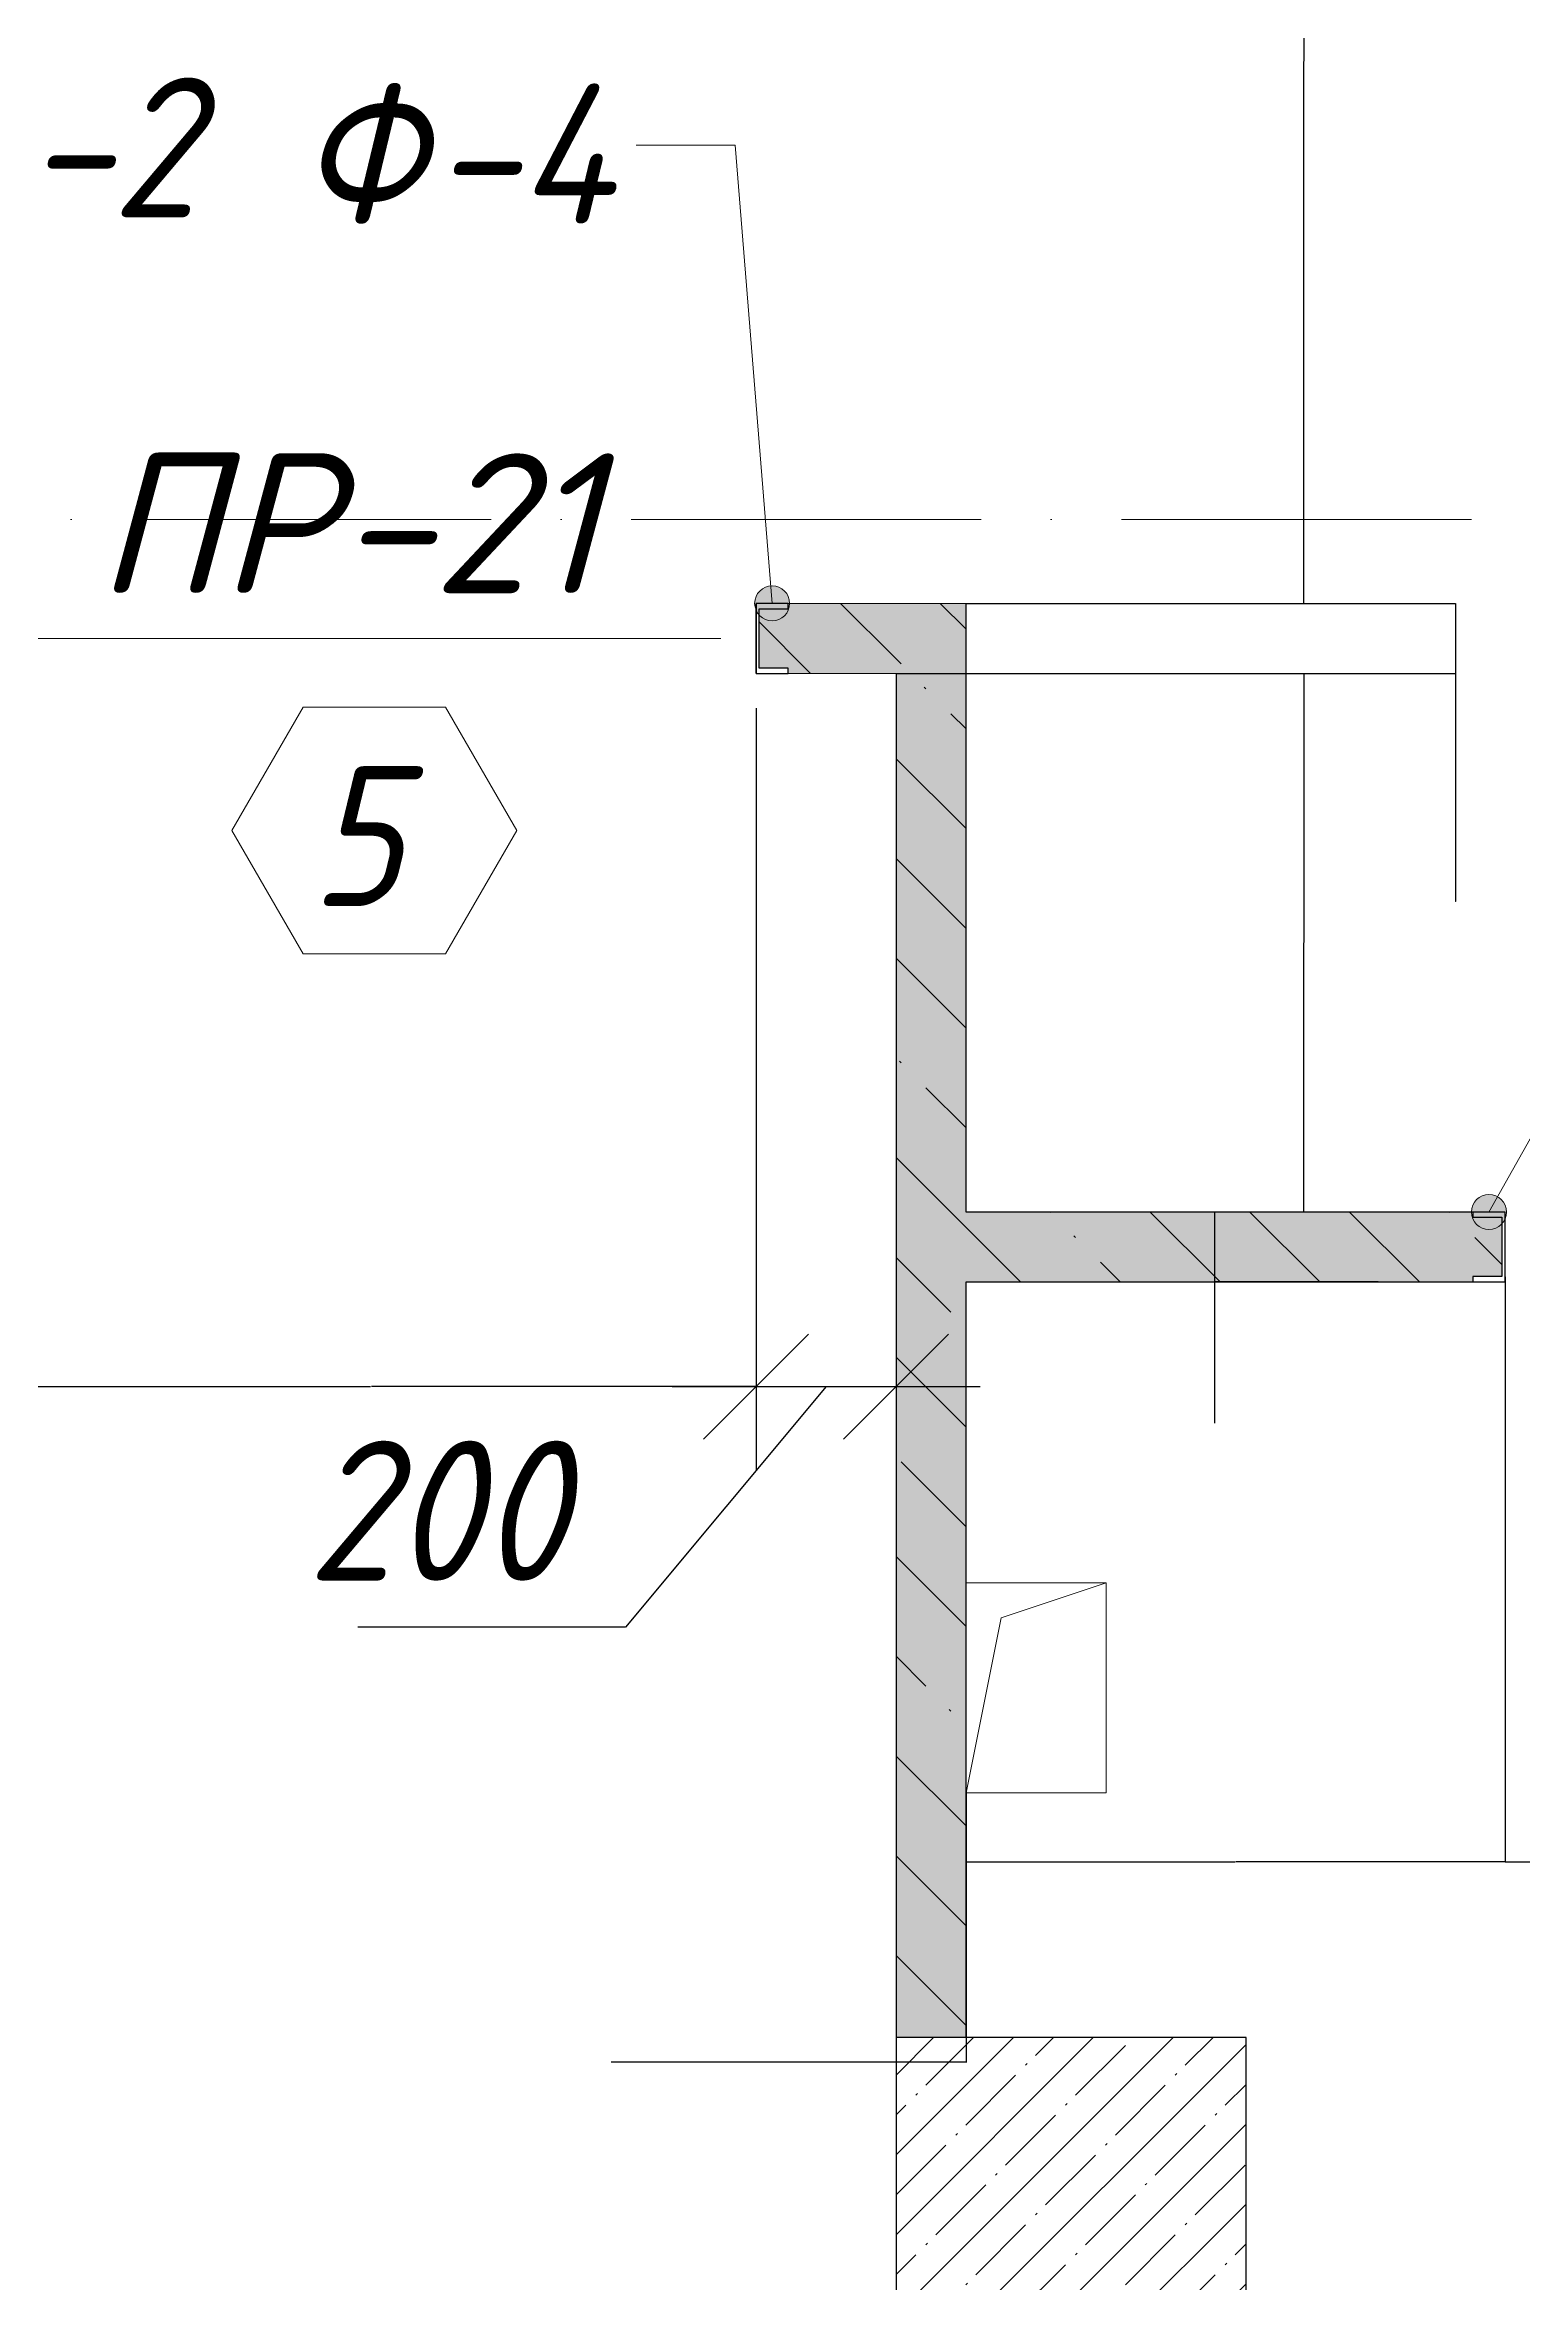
# Model space of a CAD drawing. Header units: millimetres. Extents: x 12986 to 523328, y -9759 to 30092.
# Drawn here: x 139361 to 141473, y 18749 to 21948 of the extents above; entities that cross this region are included whole.
import ezdxf

# ---------------------------------------------------------------- set-up
doc = ezdxf.new("R2010")
doc.units = ezdxf.units.MM
doc.linetypes.add('50_200_ШТРИХ_1Т_ш5_п1_п1_', pattern=[700, 500, -100, 0, -100])
for name, color, linetype, lineweight in [('0) ПГП', 1, 'Continuous', 30), ('4) ПГП красный расчет', 12, 'Continuous', 30), ('A-ANNO-DIMS', 7, 'Continuous', 9), ('A-DOOR-IDEN', 7, 'Continuous', 9), ('A-FLOR', 7, 'Continuous', 9), ('A-GENM', 7, 'Continuous', 9), ('A-GENM-1', 7, 'Continuous', 25), ('A-GENM-IDEN', 7, 'Continuous', 9), ('A-WALL-6', 18, 'Continuous', 13), ('S-COLS-1', 7, 'Continuous', 5), ('S-COLS-2', 7, 'Continuous', 25), ('Оси-2', 7, '50_200_ШТРИХ_1Т_ш5_п1_п1_', 9)]:
    doc.layers.add(name, color=color, linetype=linetype, lineweight=lineweight)
doc.styles.add('ISOCPEUR_I_3', font='isocpeui.ttf', dxfattribs={"width": 0.9, "height": 200})
doc.styles.add('ISOCPEUR_I_5', font='isocpeui.ttf', dxfattribs={"height": 200})
doc.dimstyles.new('ISO-2_0_0_9К_СРЕДНИЙ_6', dxfattribs={"dimscale": 304.8, "dimtxt": 199.196235, "dimasz": 0.492126, "dimexe": 0.393701, "dimexo": 0, "dimgap": 0, "dimtad": 1, "dimdec": 0, "dimzin": 0, "dimdsep": 46, "dimtxsty": 'ISOCPEUR_I_3', "dimblk1": 'OBLIQUE', "dimblk2": 'OBLIQUE', "dimsah": 1, "dimcen": 0.09, "dimdle": 0.393701, "dimazin": 0, "dimtfac": 1, "dimtdec": 4, "dimtix": 1, "dimtmove": 1, "dimatfit": 3, "dimfxl": 1, "dimtvp": 1, "dimtolj": 1, "dimtzin": 0, "dimarcsym": 2})
doc.dimstyles.get("Standard").update_dxf_attribs({"dimtxt": 0.18, "dimasz": 0.18, "dimexe": 0.18, "dimexo": 0.0625, "dimgap": 0.09, "dimtad": 0, "dimtih": 1, "dimtoh": 1, "dimdec": 4, "dimzin": 0, "dimdsep": 46, "dimtxsty": 'Standard', "dimcen": 0.09, "dimadec": 0, "dimazin": 0, "dimtfac": 1, "dimtdec": 4, "dimtofl": 0, "dimtmove": 0, "dimatfit": 3, "dimfxl": 1, "dimtolj": 1, "dimtzin": 0, "dimarcsym": 0})
pattern_1 = [(50, (61996.893, 0), (72.873764, -6.37607), [7.62, -83.82]), (355, (61996.89, 0), (-14.09699, 76.422444), [6.096, -67.056]), (100.451, (62002.966, -0.53), (58.776964, 70.04687), [6.476, -71.236]), (46.184, (61996.89, 20.32), (108.43142, -16.81745), [11.43, -125.73]), (96.636, (62005.93, 18.92), (94.961, 98.97089), [9.714, -106.854]), (351.184, (61996.89, 20.32), (94.96227, 98.97018), [9.144, -100.584]), (21, (62007.053, 15.24), (60.64565, -40.906537), [7.62, -83.82]), (326, (62007.05, 15.24), (24.72083, 73.67493), [6.096, -67.056]), (71.451, (62012.11, 11.83), (85.36689, 32.768737), [6.476, -71.236]), (37.5, (61996.893, 0), (1.235525, 33.8224325), [3.353, -62.89, 3.353, -64.719, -67.31]), (37.5, (61996.893, 0), (1.235525, 33.8224325), [-134.315, 3.353, -63.957]), (7.5, (61996.893, 0), (26.728146, 40.07255), [3.353, -35.458, 3.353, -61.366, -25.654]), (7.5, (61996.893, 0), (26.728146, 40.07255), [-103.53, 3.353, -22.301]), (327.5, (61974.236, 0), (54.2363175, -2.292117), [3.353, -22.047, 3.353, -75.895, -105.156]), (327.5, (61974.236, 0), (54.2363175, -2.292117), [-104.648, 3.353, -101.803]), (317.5, (61964.076, 0), (59.25158, 10.17014), [3.353, -29.667, 3.353, -49.276, -74.676]), (317.5, (61964.076, 0), (59.25158, 10.17014), [-85.649, 3.353, -71.323])]
pattern_2 = [(135, (61996.9, 0), (-142.5612, -142.5612), []), (135, (62139.46, 0), (-142.5612, -142.5612), [252.016, -50.403, 3.353, -47.05])]

# ---------------------------------------------------------------- blocks, each defined once
blk = doc.blocks.new('Фахверк_СКБ_Швеллер - Ф-4_100х4010-25539282-АР1_Кладочный план 1 этажа')
at = {"layer": 'A-GENM-1'}
for p, q in [((171, 50), (125, 50)), ((125, 50), (125, -50)), ((129.5, 42.4), (171, 42.4)), ((129.5, -42.4), (129.5, 42.4)), ((171, 42.4), (171, 50)), ((125, -50), (171, -50)), ((171, -42.4), (129.5, -42.4)), ((171, -50), (171, -42.4))]:
    blk.add_line(p, q, dxfattribs=at)
blk = doc.blocks.new('AR_Отверстие прямоугольное _в плите_ - AR_Отверстие прямоугольное _в плите_-V86-АР1_Кладочный план 1 этажа')
at = {"layer": 'A-GENM'}
for p, q in [((100, 150), (-100, 150)), ((-50, 100), (100, 150)), ((100, -150), (100, 150)), ((-100, -150), (-50, 100)), ((-100, -150), (100, -150))]:
    blk.add_line(p, q, dxfattribs=at)
blk = doc.blocks.new('AAR_СКБ_Марка_Двери_Перемычка и проем - Марка перемычки и проема-25306769-АР1_Кладочный план 1 этажа')
at = {"layer": 'A-DOOR-IDEN'}
for p, q in [((-5, 0), (5, 0)), ((-0.968, -0.984), (-1.986, -2.747)), ((1.067, -0.984), (-0.968, -0.984)), ((2.085, -2.747), (1.067, -0.984)), ((-1.986, -2.747), (-0.968, -4.509)), ((1.067, -4.509), (2.085, -2.747)), ((-0.968, -4.509), (1.067, -4.509))]:
    blk.add_line(p, q, dxfattribs=at)
blk = doc.blocks.new('DIMBLOCK458-АР1_Кладочный план 1 этажа')
at = {"layer": 'A-ANNO-DIMS', "color": 0, "lineweight": -2, "transparency": 16777216}
for p, q in [((140576.9, 19457), (140576.9, 19064.4)), ((140676.9, 19457), (140676.9, 19064.4)), ((140576.9, 19064.6), (140170.1, 19064.6)), ((140676.7, 19064.6), (140577.1, 19064.6))]:
    blk.add_line(p, q, dxfattribs=at)
at = {"layer": 'A-ANNO-DIMS', "color": 0, "transparency": 16777216}
for points in [[(140577.1, 19064.6), (140577.1, 19064.6), (140576.9, 19064.6)], [(140676.7, 19064.6), (140676.7, 19064.6), (140676.9, 19064.6)]]:
    blk.add_solid(points, dxfattribs=at)
at = {"layer": 'Defpoints', "color": 0, "transparency": 16777216}
for p in [(140576.9, 19457.1), (140676.9, 19457.1), (140676.9, 19064.6)]:
    blk.add_point(p, dxfattribs=at)
at = {"layer": 'A-ANNO-DIMS', "color": 0, "transparency": 16777216, "insert": (139964.9, 19064.7), "char_height": 0.18, "width": 409.118, "attachment_point": 1, "line_spacing_factor": 1.149209}
blk.add_mtext('\\A1;100.0000', dxfattribs=at)
blk = doc.blocks.new('DIMBLOCK459-АР1_Кладочный план 1 этажа')
at = {"layer": 'A-ANNO-DIMS', "color": 0, "lineweight": -2, "transparency": 16777216}
for p, q in [((141446.9, 20187.3), (141446.9, 19350.8)), ((140676.9, 19457), (140676.9, 19350.8)), ((140677.1, 19351), (141061.2, 19351)), ((141446.7, 19351), (141062.5, 19351))]:
    blk.add_line(p, q, dxfattribs=at)
at = {"layer": 'A-ANNO-DIMS', "color": 0, "transparency": 16777216}
for points in [[(140677.1, 19351.1), (140677.1, 19351), (140676.9, 19351)], [(141446.7, 19351.1), (141446.7, 19351), (141446.9, 19351)]]:
    blk.add_solid(points, dxfattribs=at)
at = {"layer": 'Defpoints', "color": 0, "transparency": 16777216}
for p in [(141446.9, 20187.3), (140676.9, 19457.1), (141446.9, 19351)]:
    blk.add_point(p, dxfattribs=at)
at = {"layer": 'A-ANNO-DIMS', "color": 0, "transparency": 16777216, "insert": (141061.9, 19351), "char_height": 0.18, "width": 455.087, "attachment_point": 5}
blk.add_mtext('\\A1;770.0000', dxfattribs=at)
blk = doc.blocks.new('DIMBLOCK460-АР1_Кладочный план 1 этажа')
at = {"layer": 'A-ANNO-DIMS', "color": 0, "lineweight": -2, "transparency": 16777216}
for p, q in [((141446.9, 20187.3), (141446.9, 19350.8)), ((142546.9, 20179.9), (142546.9, 19350.8)), ((141447.1, 19351), (141996.1, 19351)), ((142546.7, 19351), (141997.7, 19351))]:
    blk.add_line(p, q, dxfattribs=at)
at = {"layer": 'A-ANNO-DIMS', "color": 0, "transparency": 16777216}
for points in [[(141447.1, 19351.1), (141447.1, 19351), (141446.9, 19351)], [(142546.7, 19351.1), (142546.7, 19351), (142546.9, 19351)]]:
    blk.add_solid(points, dxfattribs=at)
at = {"layer": 'Defpoints', "color": 0, "transparency": 16777216}
for p in [(141446.9, 20187.3), (142546.9, 20180), (142546.9, 19351)]:
    blk.add_point(p, dxfattribs=at)
at = {"layer": 'A-ANNO-DIMS', "color": 0, "transparency": 16777216, "insert": (141996.9, 19351), "char_height": 0.18, "width": 514.846, "attachment_point": 5}
blk.add_mtext('\\A1;1099.9999', dxfattribs=at)
blk = doc.blocks.new('DIMBLOCK476-АР1_Кладочный план 1 этажа')
at = {"layer": 'A-ANNO-DIMS', "color": 0, "lineweight": -2, "transparency": 16777216}
for p, q in [((138716.7, 20466.9), (138716.7, 19356.6)), ((138416.9, 20136.4), (138416.9, 19356.6)), ((138417.1, 19356.7), (138716.5, 19356.7)), ((138716.7, 19356.7), (139153.7, 19356.7))]:
    blk.add_line(p, q, dxfattribs=at)
at = {"layer": 'A-ANNO-DIMS', "color": 0, "transparency": 16777216}
for points in [[(138417.1, 19356.8), (138417.1, 19356.7), (138416.9, 19356.7)], [(138716.5, 19356.8), (138716.5, 19356.7), (138716.7, 19356.7)]]:
    blk.add_solid(points, dxfattribs=at)
at = {"layer": 'Defpoints', "color": 0, "transparency": 16777216}
for p in [(138716.7, 20467), (138416.9, 20136.5), (138716.7, 19356.7)]:
    blk.add_point(p, dxfattribs=at)
at = {"layer": 'A-ANNO-DIMS', "color": 0, "transparency": 16777216, "insert": (138926.8, 19356.9), "char_height": 0.18, "width": 455.087, "attachment_point": 1, "line_spacing_factor": 1.149209}
blk.add_mtext('\\A1;299.8102', dxfattribs=at)
blk = doc.blocks.new('DIMBLOCK598-АР1_Кладочный план 1 этажа')
at = {"layer": 'A-ANNO-DIMS', "color": 0, "lineweight": -2, "transparency": 16777216}
for p, q in [((141265.6, 22700), (141159.4, 22700)), ((141159.6, 22699.8), (141159.6, 21925.2)), ((141159.6, 21150.2), (141159.6, 21924.8)), ((140677, 21150), (141159.8, 21150))]:
    blk.add_line(p, q, dxfattribs=at)
at = {"layer": 'A-ANNO-DIMS', "color": 0, "transparency": 16777216}
for points in [[(141159.6, 22699.8), (141159.6, 22699.8), (141159.6, 22700)], [(141159.6, 21150.2), (141159.6, 21150.2), (141159.6, 21150)]]:
    blk.add_solid(points, dxfattribs=at)
at = {"layer": 'Defpoints', "color": 0, "transparency": 16777216}
for p in [(141265.7, 22700), (140676.9, 21150), (141159.6, 21150)]:
    blk.add_point(p, dxfattribs=at)
at = {"layer": 'A-ANNO-DIMS', "color": 0, "transparency": 16777216, "insert": (141159.6, 21925), "char_height": 0.18, "width": 560.814, "attachment_point": 5}
blk.add_mtext('\\A1;1549.9998', dxfattribs=at)
blk = doc.blocks.new('DIMBLOCK599-АР1_Кладочный план 1 этажа')
at = {"layer": 'A-ANNO-DIMS', "color": 0, "lineweight": -2, "transparency": 16777216}
for p, q in [((140677, 21150), (141376.3, 21150)), ((141376.1, 21149.8), (141376.1, 21050.2)), ((140577, 21050), (141376.3, 21050)), ((141376.1, 21050), (141376.1, 20724)), ((141376.1, 20724), (141375.9, 20724))]:
    blk.add_line(p, q, dxfattribs=at)
at = {"layer": 'A-ANNO-DIMS', "color": 0, "transparency": 16777216}
for points in [[(141376.1, 21149.8), (141376.1, 21149.8), (141376.1, 21150)], [(141376.1, 21050.2), (141376.1, 21050.2), (141376.1, 21050)]]:
    blk.add_solid(points, dxfattribs=at)
at = {"layer": 'Defpoints', "color": 0, "transparency": 16777216}
for p in [(140676.9, 21150), (140576.9, 21050), (141376.1, 21050)]:
    blk.add_point(p, dxfattribs=at)
at = {"layer": 'A-ANNO-DIMS', "color": 0, "transparency": 16777216, "insert": (141375.6, 20519.5), "char_height": 0.18, "width": 409.118, "attachment_point": 1, "rotation": 90, "line_spacing_factor": 1.149209}
blk.add_mtext('\\A1;100.0000', dxfattribs=at)
blk = doc.blocks.new('DIMBLOCK600-АР1_Кладочный план 1 этажа')
at = {"layer": 'A-ANNO-DIMS', "color": 0, "lineweight": -2, "transparency": 16777216}
for p, q in [((140577, 21050), (141159.8, 21050)), ((141159.6, 21049.8), (141159.6, 20665.2)), ((141159.6, 20280.2), (141159.6, 20664.8)), ((141265.6, 20280), (141159.4, 20280))]:
    blk.add_line(p, q, dxfattribs=at)
at = {"layer": 'A-ANNO-DIMS', "color": 0, "transparency": 16777216}
for points in [[(141159.6, 21049.8), (141159.6, 21049.8), (141159.6, 21050)], [(141159.6, 20280.2), (141159.6, 20280.2), (141159.6, 20280)]]:
    blk.add_solid(points, dxfattribs=at)
at = {"layer": 'Defpoints', "color": 0, "transparency": 16777216}
for p in [(140576.9, 21050), (141159.6, 20280), (141265.7, 20280)]:
    blk.add_point(p, dxfattribs=at)
at = {"layer": 'A-ANNO-DIMS', "color": 0, "transparency": 16777216, "insert": (141159.6, 20665), "char_height": 0.18, "width": 455.087, "attachment_point": 5}
blk.add_mtext('\\A1;770.0000', dxfattribs=at)
blk = doc.blocks.new('DIMBLOCK601-АР1_Кладочный план 1 этажа')
at = {"layer": 'A-ANNO-DIMS', "color": 0, "lineweight": -2, "transparency": 16777216}
for p, q in [((141265.6, 20280), (141031.8, 20280)), ((141032, 20279.8), (141032, 20180.2)), ((141265.6, 20180), (141031.8, 20180)), ((141032, 20180), (141032, 19978.3)), ((141032, 19978.3), (141031.8, 19978.3))]:
    blk.add_line(p, q, dxfattribs=at)
at = {"layer": 'A-ANNO-DIMS', "color": 0, "transparency": 16777216}
for points in [[(141032, 20279.8), (141032.1, 20279.8), (141032, 20280)], [(141032, 20180.2), (141032.1, 20180.2), (141032, 20180)]]:
    blk.add_solid(points, dxfattribs=at)
at = {"layer": 'Defpoints', "color": 0, "transparency": 16777216}
for p in [(141265.7, 20280), (141032, 20180), (141265.7, 20180)]:
    blk.add_point(p, dxfattribs=at)
at = {"layer": 'A-ANNO-DIMS', "color": 0, "transparency": 16777216, "insert": (141031.5, 19773.7), "char_height": 0.18, "width": 409.118, "attachment_point": 1, "rotation": 90, "line_spacing_factor": 1.149209}
blk.add_mtext('\\A1;100.0000', dxfattribs=at)
blk = doc.blocks.new('DIMBLOCK682-АР1_Кладочный план 1 этажа')
at = {"layer": 'A-ANNO-DIMS', "color": 0, "lineweight": -2, "transparency": 16777216}
for p, q in [((139276.7, 21046.9), (139276.7, 20030.2)), ((140376.9, 20999.9), (140376.9, 20030.2)), ((139276.9, 20030.4), (139826.2, 20030.4)), ((140376.7, 20030.4), (139827.4, 20030.4))]:
    blk.add_line(p, q, dxfattribs=at)
at = {"layer": 'A-ANNO-DIMS', "color": 0, "transparency": 16777216}
for points in [[(139276.9, 20030.5), (139276.9, 20030.4), (139276.7, 20030.4)], [(140376.7, 20030.5), (140376.7, 20030.4), (140376.9, 20030.4)]]:
    blk.add_solid(points, dxfattribs=at)
at = {"layer": 'Defpoints', "color": 0, "transparency": 16777216}
for p in [(139276.7, 21047), (140376.9, 21000), (140376.9, 20030.4)]:
    blk.add_point(p, dxfattribs=at)
at = {"layer": 'A-ANNO-DIMS', "color": 0, "transparency": 16777216, "insert": (139826.8, 20030.4), "char_height": 0.18, "width": 514.846, "attachment_point": 5}
blk.add_mtext('\\A1;1100.1901', dxfattribs=at)
blk = doc.blocks.new('_Oblique')
at = {"color": 0, "linetype": 'ByBlock', "lineweight": -2}
blk.add_line((-0.5, -0.5), (0.5, 0.5), dxfattribs=at)
blk = doc.blocks.new('DIMBLOCK683-АР1_Кладочный план 1 этажа')
at = {"layer": 'A-ANNO-DIMS', "color": 0, "lineweight": -2, "transparency": 16777216}
for p, q in [((140376.9, 21000), (140376.9, 19910.4)), ((140576.9, 20136.5), (140576.9, 19910.4)), ((140476.9, 20030.4), (140190.2, 19686.4)), ((140256.9, 20030.4), (140696.9, 20030.4)), ((140190.2, 19686.4), (139807.8, 19686.4))]:
    blk.add_line(p, q, dxfattribs=at)
at = {"layer": 'Defpoints', "color": 0, "transparency": 16777216}
for p in [(140376.9, 21000), (140576.9, 20136.5), (140576.9, 20030.4)]:
    blk.add_point(p, dxfattribs=at)
at = {"layer": 'A-ANNO-DIMS', "color": 0, "lineweight": -2, "transparency": 16777216, "xscale": 150, "yscale": 150, "zscale": 150, "rotation": 180}
blk.add_blockref('_Oblique', (140376.9, 20030.4), dxfattribs=at)
at = {"layer": 'A-ANNO-DIMS', "color": 0, "lineweight": -2, "transparency": 16777216, "xscale": 150, "yscale": 150, "zscale": 150}
blk.add_blockref('_Oblique', (140576.9, 20030.4), dxfattribs=at)
at = {"layer": 'A-ANNO-DIMS', "color": 0, "transparency": 16777216, "insert": (139735.1, 19953.1), "char_height": 200, "width": 455.087, "attachment_point": 1, "line_spacing_factor": 1.149209, "style": 'ISOCPEUR_I_3'}
blk.add_mtext('\\A1;200', dxfattribs=at)

msp = doc.modelspace()

# ---------------------------------------------------------------- hatches: boundary and pattern name
at = {"layer": '0) ПГП'}
h = msp.add_hatch(dxfattribs=at)
h.set_pattern_fill('FP_16', color=256, style=0, pattern_type=2)
h.set_pattern_definition(pattern_1)
h.paths.add_polyline_path([(140436.10386, 21050.00004), (140576.89333, 21050.00004), (140576.89333, 21150.00004), (140422.89333, 21150.00004), (140422.89333, 21142.40004), (140381.39333, 21142.40004), (140381.39333, 21057.60004), (140422.89333, 21057.60004), (140422.89333, 21050.00004)], flags=0)
h.paths.add_polyline_path([(138316.89328, 21050.00004), (139230.70343, 21050.00004), (139230.70343, 21057.60004), (139272.20343, 21057.60004), (139272.20343, 21142.40004), (139230.70343, 21142.40004), (139230.70343, 21150.00004), (138212.70343, 21150.00004), (138212.70343, 21142.40004), (138171.20343, 21142.40004), (138171.20343, 21057.60004), (138212.70343, 21057.60004), (138212.70343, 21050.00004)], flags=0)
h.paths.add_polyline_path([(136670.70328, 21050.00004), (136670.70328, 21057.60004), (136712.20328, 21057.60004), (136712.20328, 21142.40004), (136670.70328, 21142.40004), (136670.70328, 21150.00004), (132806.89328, 21150.00004), (132806.89328, 21050.00004), (136067.89922, 21050.00004)], flags=0)
h.paths.add_polyline_path([(130431.89332, 21050.00004), (131010.89332, 21050.00004), (131010.89332, 21057.60004), (131052.39332, 21057.60004), (131052.39332, 21142.40004), (131010.89332, 21142.40004), (131010.89332, 21150.00004), (130337.89328, 21150.00004), (130337.89328, 21142.40004), (130296.39328, 21142.40004), (130296.39328, 21057.60004), (130337.89328, 21057.60004), (130337.89328, 21050.00004)], flags=0)
h.paths.add_polyline_path([(132306.89328, 21050.00004), (132306.89328, 21150.00004), (132252.89332, 21150.00004), (132252.89332, 21142.40004), (132211.39332, 21142.40004), (132211.39332, 21057.60004), (132252.89332, 21057.60004), (132252.89332, 21050.00004)], flags=0)
h = msp.add_hatch(dxfattribs=at)
h.set_pattern_fill('FP_17', color=256, style=0, pattern_type=2)
h.set_pattern_definition(pattern_2)
h.paths.add_polyline_path([(140436.10386, 21050.00004), (140576.89333, 21050.00004), (140576.89333, 21150.00004), (140422.89333, 21150.00004), (140422.89333, 21142.40004), (140381.39333, 21142.40004), (140381.39333, 21057.60004), (140422.89333, 21057.60004), (140422.89333, 21050.00004)], flags=0)
h.paths.add_polyline_path([(138316.89328, 21050.00004), (139230.70343, 21050.00004), (139230.70343, 21057.60004), (139272.20343, 21057.60004), (139272.20343, 21142.40004), (139230.70343, 21142.40004), (139230.70343, 21150.00004), (138212.70343, 21150.00004), (138212.70343, 21142.40004), (138171.20343, 21142.40004), (138171.20343, 21057.60004), (138212.70343, 21057.60004), (138212.70343, 21050.00004)], flags=0)
h.paths.add_polyline_path([(136670.70328, 21050.00004), (136670.70328, 21057.60004), (136712.20328, 21057.60004), (136712.20328, 21142.40004), (136670.70328, 21142.40004), (136670.70328, 21150.00004), (132806.89328, 21150.00004), (132806.89328, 21050.00004), (136067.89922, 21050.00004)], flags=0)
h.paths.add_polyline_path([(130431.89332, 21050.00004), (131010.89332, 21050.00004), (131010.89332, 21057.60004), (131052.39332, 21057.60004), (131052.39332, 21142.40004), (131010.89332, 21142.40004), (131010.89332, 21150.00004), (130337.89328, 21150.00004), (130337.89328, 21142.40004), (130296.39328, 21142.40004), (130296.39328, 21057.60004), (130337.89328, 21057.60004), (130337.89328, 21050.00004)], flags=0)
h.paths.add_polyline_path([(132306.89328, 21050.00004), (132306.89328, 21150.00004), (132252.89332, 21150.00004), (132252.89332, 21142.40004), (132211.39332, 21142.40004), (132211.39332, 21057.60004), (132252.89332, 21057.60004), (132252.89332, 21050.00004)], flags=0)
h = msp.add_hatch(dxfattribs=at)
h.set_pattern_fill('FP_16', color=256, style=0, pattern_type=2)
h.set_pattern_definition(pattern_1)
h.paths.add_polyline_path([(140676.89333, 19100.00001), (140676.89333, 21150.00004), (140576.89333, 21150.00004), (140576.89333, 19100.00001)], flags=0)
h = msp.add_hatch(dxfattribs=at)
h.set_pattern_fill('FP_17', color=256, style=0, pattern_type=2)
h.set_pattern_definition(pattern_2)
h.paths.add_polyline_path([(140676.89333, 19100.00001), (140676.89333, 21150.00004), (140576.89333, 21150.00004), (140576.89333, 19100.00001)], flags=0)
h = msp.add_hatch(dxfattribs=at)
h.set_pattern_fill('FP_16', color=256, style=0, pattern_type=2)
h.set_pattern_definition(pattern_1)
h.paths.add_polyline_path([(141400.89333, 20180), (141400.89333, 20187.6), (141442.39333, 20187.6), (141442.39333, 20272.4), (141400.89333, 20272.4), (141400.89333, 20280), (140676.89333, 20280), (140676.89333, 20180)], flags=0)
h.paths.add_polyline_path([(143456.89325, 20180), (143456.89325, 20280), (142592.89325, 20280), (142592.89325, 20272.4), (142551.39325, 20272.4), (142551.39325, 20187.6), (142592.89325, 20187.6), (142592.89325, 20180), (142746.89325, 20180)], flags=0)
h = msp.add_hatch(dxfattribs=at)
h.set_pattern_fill('FP_17', color=256, style=0, pattern_type=2)
h.set_pattern_definition(pattern_2)
h.paths.add_polyline_path([(141400.89333, 20180), (141400.89333, 20187.6), (141442.39333, 20187.6), (141442.39333, 20272.4), (141400.89333, 20272.4), (141400.89333, 20280), (140676.89333, 20280), (140676.89333, 20180)], flags=0)
h.paths.add_polyline_path([(143456.89325, 20180), (143456.89325, 20280), (142592.89325, 20280), (142592.89325, 20272.4), (142551.39325, 20272.4), (142551.39325, 20187.6), (142592.89325, 20187.6), (142592.89325, 20180), (142746.89325, 20180)], flags=0)
at = {"layer": 'A-GENM-IDEN'}
h = msp.add_hatch(color=256, dxfattribs=at)
edge = h.paths.add_edge_path(flags=0)
edge.add_arc((140399.89333, 21150.00004), 25, 0, 360)
h = msp.add_hatch(color=256, dxfattribs=at)
edge = h.paths.add_edge_path(flags=0)
edge.add_arc((141423.89333, 20280), 25, 0, 360)
at = {"layer": 'S-COLS-1'}
h = msp.add_hatch(dxfattribs=at)
h.set_pattern_fill('FP_1', color=256, style=0, pattern_type=2)
h.set_pattern_definition([(45, (61996.89, 0), (-57.02463, 57.02463), []), (45, (62053.92, 0), (-57.02463, 57.02463), [100.806, -20.161, 3.353, -16.808])])
h.paths.add_polyline_path([(140576.89328, 18600.00001), (141076.89328, 18600.00001), (141076.89328, 19100.00001), (140576.89328, 19100.00001)], flags=0)

# ---------------------------------------------------------------- linework, layer by layer
at = {"layer": '0) ПГП'}
for p, q in [((140676.89333, 20280), (140676.89333, 21150.00004)), ((140676.89333, 19100.00001), (140676.89333, 20180)), ((140676.89333, 20180), (141400.89333, 20180))]:
    msp.add_line(p, q, dxfattribs=at)
at = {"layer": '4) ПГП красный расчет'}
for p, q in [((140576.89333, 21050.00004), (140576.89333, 19100.00001)), ((141400.89333, 20280), (140676.89333, 20280))]:
    msp.add_line(p, q, dxfattribs=at)
at = {"layer": 'A-FLOR'}
for p, q in [((140676.89333, 19750.00001), (140876.89328, 19750.00001)), ((140876.89328, 19750.00001), (140876.89328, 19450.00001)), ((140876.89328, 19450.00001), (140676.89333, 19450.00001))]:
    msp.add_line(p, q, dxfattribs=at)
at = {"layer": 'A-GENM-IDEN'}
for p, q in [((140347.02204, 21805.04839), (140205.50874, 21805.04839)), ((140399.89333, 21150.00004), (140347.02204, 21805.04839)), ((141423.89333, 20280), (141739.93132, 20842.51486))]:
    msp.add_line(p, q, dxfattribs=at)
for centre in [(140399.89333, 21150.00004), (141423.89333, 20280)]:
    msp.add_circle(centre, 25, dxfattribs=at)
at = {"layer": 'A-WALL-6'}
for p, q in [((140376.70328, 21150.00004), (140376.70328, 21050.00004)), ((140676.89333, 21150.00004), (140422.89333, 21150.00004)), ((140422.89333, 21050.00004), (140576.89333, 21050.00004)), ((140576.89333, 19100.00001), (140676.89333, 19100.00001))]:
    msp.add_line(p, q, dxfattribs=at)
at = {"layer": 'S-COLS-2'}
for p, q in [((141076.89328, 19100.00001), (140576.89328, 19100.00001)), ((140576.89328, 19100.00001), (140576.89328, 18600.00001)), ((141076.89328, 18600.00001), (141076.89328, 19100.00001))]:
    msp.add_line(p, q, dxfattribs=at)
at = {"layer": 'Оси-2'}
msp.add_line((57586.89328, 21270), (187948.52131, 21270), dxfattribs=at)

# ---------------------------------------------------------------- block references
at = {"layer": 'A-DOOR-IDEN', "xscale": 99.99999999999993, "yscale": 99.99999999999993, "zscale": 99.99999999999993}
msp.add_blockref('AAR_СКБ_Марка_Двери_Перемычка и проем - Марка перемычки и проема-25306769-АР1_Кладочный план 1 этажа', (139826.70328, 21100.00004), dxfattribs=at)
at = {"layer": 'A-GENM'}
msp.add_blockref('AR_Отверстие прямоугольное _в плите_ - AR_Отверстие прямоугольное _в плите_-V86-АР1_Кладочный план 1 этажа', (140776.89328, 19600.00001), dxfattribs=at)
at = {"layer": 'A-GENM-1'}
msp.add_blockref('Фахверк_СКБ_Швеллер - Ф-4_100х4010-25539282-АР1_Кладочный план 1 этажа', (140251.89333, 21100.00004), dxfattribs=at)
at = {"layer": 'A-GENM-1', "rotation": 180}
msp.add_blockref('Фахверк_СКБ_Швеллер - Ф-4_100х4010-25539282-АР1_Кладочный план 1 этажа', (141571.89333, 20230), dxfattribs=at)

# ---------------------------------------------------------------- texts
at = {"layer": 'A-DOOR-IDEN', "insert": (139740.50475, 20917.35866), "char_height": 200, "width": 158.734125, "attachment_point": 1, "style": 'ISOCPEUR_I_3'}
msp.add_mtext('\\fISOCPEUR|b0|i1|c204|p34|;\\W.9;5', dxfattribs=at)
at = {"layer": 'A-GENM-IDEN', "char_height": 200, "attachment_point": 1}
for s, insert, width, style in [('-2', (139333.23044, 21901.64035), 317.46825, 'ISOCPEUR_I_3'), ('\\fISOCPEUR|b0|i1|c204|p34|;\\W.9;Ф', (139723.10874, 21892.66297), 230.886, 'ISOCPEUR_I_3'), ('-4', (139913.60874, 21892.66297), 346.329, 'ISOCPEUR_I_3'), ('ПР', (139433.91835, 21364.39237), 416.8775, 'ISOCPEUR_I_5'), ('-21', (139777.87668, 21364.39237), 481.0125, 'ISOCPEUR_I_5')]:
    msp.add_mtext(s, dxfattribs=dict(at, insert=insert, width=width, style=style))

# ---------------------------------------------------------------- dimensions: what is measured, and where the dimension line sits
at = {"layer": 'A-ANNO-DIMS'}
for base, p1, p2, picture, middle in [((141159.59649, 21150.00004), (141265.66251, 22699.99988), (140676.89333, 21150.00004), 'DIMBLOCK598-АР1_Кладочный план 1 этажа', (141159.59649, 21924.99996)), ((141159.59649, 20280), (140576.89333, 21050.00004), (141265.66251, 20280), 'DIMBLOCK600-АР1_Кладочный план 1 этажа', (141159.59649, 20665.00002))]:
    dim = msp.add_linear_dim(base=base, p1=p1, p2=p2, angle=90, dimstyle='Standard', dxfattribs=at)
    dim.commit()
    dim.dimension.update_dxf_attribs({"geometry": picture, "text_midpoint": middle})
for base, p1, p2, picture, middle in [((141376.08099, 21050.00004), (140676.89333, 21150.00004), (140576.89333, 21050.00004), 'DIMBLOCK599-АР1_Кладочный план 1 этажа', (141375.69099, 20724.03467)), ((141032.02867, 20180), (141265.66251, 20280), (141265.66251, 20180), 'DIMBLOCK601-АР1_Кладочный план 1 этажа', (141031.63867, 19978.30429))]:
    dim = msp.add_linear_dim(base=base, p1=p1, p2=p2, angle=90, dimstyle='Standard', dxfattribs=at)
    dim.commit()
    dim.dimension.update_dxf_attribs({"geometry": picture, "text_midpoint": middle, "dimtype": 160, "text_rotation": 90})
for base, p1, p2, picture, middle in [((140376.893332, 20030.426125), (139276.703279, 21046.952035), (140376.893332, 21000.000035), 'DIMBLOCK682-АР1_Кладочный план 1 этажа', (139826.798306, 20030.426125)), ((141446.89333, 19351.02358), (140676.89333, 19457.0896), (141446.89333, 20187.33866), 'DIMBLOCK459-АР1_Кладочный план 1 этажа', (141061.89333, 19351.02358)), ((142546.89325, 19351.02358), (141446.89333, 20187.33866), (142546.89325, 20180), 'DIMBLOCK460-АР1_Кладочный план 1 этажа', (141996.89329, 19351.02358))]:
    dim = msp.add_linear_dim(base=base, p1=p1, p2=p2, dimstyle='Standard', dxfattribs=at)
    dim.commit()
    dim.dimension.update_dxf_attribs({"geometry": picture, "text_midpoint": middle})
dim = msp.add_linear_dim(base=(140576.89333, 20030.42612), p1=(140376.89333, 21000.00004), p2=(140576.89333, 20136.49214), dimstyle='ISO-2_0_0_9К_СРЕДНИЙ_6', override={"dimpost": '<>', "dimfxl": 886.366675}, dxfattribs=at)
dim.commit()
dim.dimension.update_dxf_attribs({"geometry": 'DIMBLOCK683-АР1_Кладочный план 1 этажа', "text_midpoint": (140190.20715, 19686.4416), "dimtype": 160})
for base, p1, p2, picture, middle in [((138716.703435, 19356.739348), (138416.893279, 20136.492142), (138716.703435, 20466.952035), 'DIMBLOCK476-АР1_Кладочный план 1 этажа', (139154.379369, 19356.739348)), ((140676.89333, 19064.60171), (140576.89333, 19457.0896), (140676.89333, 19457.0896), 'DIMBLOCK458-АР1_Кладочный план 1 этажа', (140169.46605, 19064.60171))]:
    dim = msp.add_linear_dim(base=base, p1=p1, p2=p2, dimstyle='Standard', dxfattribs=at)
    dim.commit()
    dim.dimension.update_dxf_attribs({"geometry": picture, "text_midpoint": middle, "dimtype": 160})

doc.saveas('drawing.dxf')
